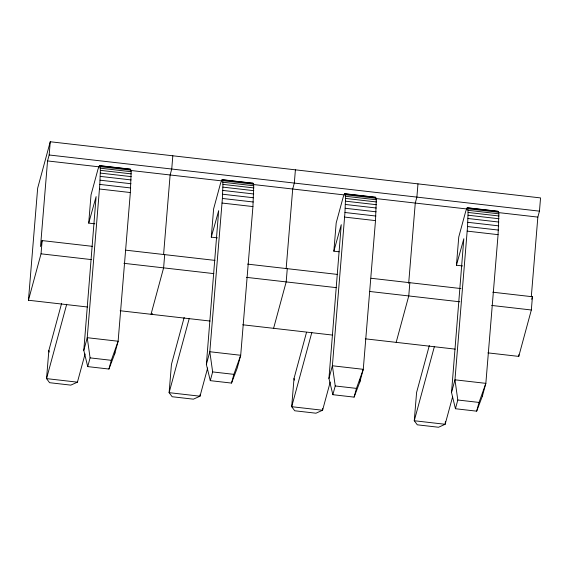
<?xml version="1.0" encoding="UTF-8"?>
<svg xmlns="http://www.w3.org/2000/svg" width="569" height="569" viewBox="0 0 569 569"><rect width="100%" height="100%" fill="white"/><g stroke="black" fill="none" stroke-linecap="round" stroke-linejoin="round"><path stroke-width="0.85" d="M99.49 165.615L130.372 169.149L131.162 171.717L130.351 192.535L118.124 341.236L114.682 353.925L108.942 369.039L87.711 366.607L83.799 350.39L87.242 337.694L99.817 184.413L100.364 170.337L100.101 166.66L99.49 165.615L98.032 169.085L91.033 194.868L88.714 223.112L94.888 223.816M222.066 179.655L252.949 183.19L253.738 185.757L252.928 206.575L240.701 355.276L237.259 367.972L231.519 383.079L210.281 380.647L206.369 364.43L209.812 351.734L222.387 198.453L222.941 184.377L222.671 180.7L222.066 179.655L220.601 183.126L213.61 208.908L211.291 237.152L217.465 237.856M344.636 193.695L375.526 197.23L376.308 199.797L375.497 220.616L363.271 369.317L359.828 382.012L354.096 397.119L332.858 394.694L328.946 378.47L332.388 365.775L344.963 212.5L345.511 198.417L345.248 194.74L344.636 193.695L343.178 197.166L336.187 222.948L333.861 251.192L339.16 251.797M467.213 207.735L498.103 211.27L498.885 213.837L498.074 234.656L485.848 383.357L482.405 396.052L476.666 411.167L455.435 408.734L451.523 392.51L454.965 379.815L467.54 226.54L468.088 212.457L467.825 208.78L467.213 207.735L465.755 211.206L458.763 236.989L456.438 265.232L462.618 265.936M87.534 307.004L28.45 300.24L37.661 188.168L50.25 141.752L540.55 197.912L539.462 211.149L537.847 217.102L531.318 296.52M50.25 141.752L49.162 154.988L47.547 160.935L40.513 246.541L42.127 240.587L92.391 246.341M28.45 300.24L41.039 253.824L42.127 240.587M61.608 303.384L48.863 350.383L46.544 378.62L49.581 382.695L70.812 385.128L77.427 382.162L85.073 353.961M83.799 350.39L96.104 196.604L88.714 223.112M114.682 353.925L114.824 352.161M163.595 254.4L170.124 174.982L171.738 169.029L172.827 155.792M164.697 254.628L163.609 267.864L151.027 314.28L152.577 313.654M200.146 394.438L200.004 396.202L193.389 399.168L172.158 396.735L169.121 392.66L171.44 364.423L184.185 317.424M206.369 364.43L218.681 210.644L211.291 237.152M286.171 268.44L292.701 189.022L294.315 183.069L295.403 169.832M287.274 268.668L286.186 281.904L273.597 328.32M306.527 332.324L294.017 378.463L291.691 406.7L294.728 410.775L315.966 413.208L322.58 410.242L330.226 382.041M322.723 408.478L322.58 410.242L291.691 406.7L311.855 332.367M328.946 378.47L341.251 224.684L333.861 251.192M359.828 382.012L360.049 379.352M408.67 283.362L415.27 203.062L416.885 197.109L417.973 183.872M409.851 282.708L408.762 295.944L396.173 342.36M445.371 421.636L445.15 424.282L438.535 427.248L417.305 424.815L414.268 420.74L416.586 392.503L429.332 345.511M451.523 392.51L463.827 238.724L456.438 265.232M482.405 396.052L482.555 394.281M487.882 352.865L518.75 356.4L518.892 354.636M518.75 356.4L531.339 309.984L532.428 296.748L492.74 292.203M66.701 304.28L46.544 378.62L77.427 382.162M87.711 366.607L90.08 357.88L87.242 337.694L118.124 341.236L111.311 360.312L108.942 369.039M189.278 318.32L169.121 392.66L200.004 396.202L207.649 368.001M210.281 380.647L212.65 371.92L209.812 351.734L240.701 355.276L233.887 374.352L231.519 383.079M332.858 394.694L335.226 385.96L332.388 365.775L363.271 369.317L356.457 388.392L354.096 397.119M434.424 346.407L414.268 420.74L445.15 424.282L452.568 396.934M455.435 408.734L457.803 400.007L454.965 379.815L485.848 383.357L479.034 402.432L476.666 411.167M531.731 299.301L532.428 296.748M252.529 183.687L252.949 183.19M375.106 197.728L375.526 197.23M49.162 154.988L539.462 211.149M99.838 165.799L130.721 169.334M222.408 179.84L253.297 183.374M344.985 193.88L375.867 197.415M467.562 207.92L498.444 211.455M100.101 166.66L130.984 170.195M222.671 180.7L253.561 184.235M345.248 194.74L376.13 198.275M467.825 208.78L498.707 212.315M47.547 160.935L99.575 166.895M130.443 170.43L221.27 180.835M253.895 184.576L343.847 194.875M375.59 198.517L467.298 209.022M499.049 212.657L537.847 217.102M100.279 168.182L131.162 171.717M222.849 182.222L253.738 185.757M345.426 196.262L376.308 199.797M468.003 210.302L498.885 213.837M100.364 170.337L131.247 173.872M222.941 184.377L253.824 187.912M345.511 198.417L376.401 201.952M468.088 212.457L498.97 215.992M100.364 173.09L131.247 176.625M222.934 187.13L253.824 190.665M345.511 201.17L376.394 204.705M468.088 215.21L498.97 218.745M100.265 176.39L131.155 179.932M222.842 190.43L253.724 193.972M345.419 204.47L376.301 208.012M467.988 218.51L498.878 222.052M100.087 180.188L130.97 183.73M222.657 194.228L253.546 197.77M345.234 208.268L376.116 211.81M467.81 222.308L498.693 225.85M99.817 184.413L130.699 187.955M222.387 198.453L253.276 201.995M344.963 212.5L375.853 216.035M467.54 226.54L498.423 230.075M99.468 189L130.351 192.535M222.038 203.041L252.928 206.575M344.615 217.081L375.497 220.616M467.192 231.121L498.074 234.656M125.898 250.182L214.961 260.389M247.593 264.123L337.538 274.429M371.052 278.262L460.997 288.568M41.039 253.824L91.303 259.585M123.928 263.319L213.873 273.625M246.505 277.359L336.45 287.665M369.964 291.499L459.908 301.805M491.652 305.439L531.339 309.984M120.159 310.745L210.11 321.051M242.735 324.785L332.68 335.091M365.312 338.825L455.257 349.131M90.08 357.88L111.311 360.312M212.65 371.92L233.887 374.352M335.226 385.96L356.457 388.392M457.803 400.007L479.034 402.432M294.017 378.463L294.322 380.184M48.863 350.383L49.176 352.104"/></g></svg>
